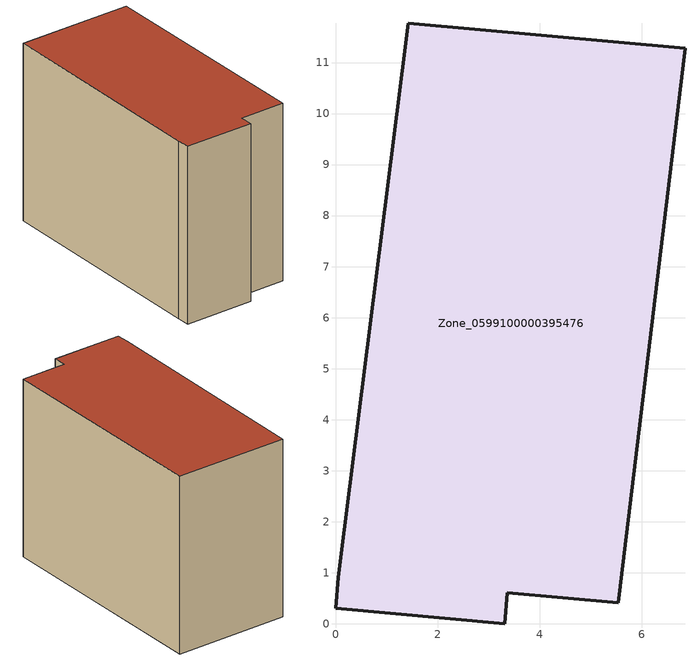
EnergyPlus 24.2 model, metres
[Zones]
Zone_0599100000395476
 floor ground (C_G): 0,0.3 0.05,0.91 1.43,11.77 6.85,11.28 5.54,0.41 3.37,0.61 3.31,0 z0
 wall outside (C_F): 0.05,0.91 0,0.3 3.31,0 3.37,0.61 5.54,0.41 6.85,11.28 1.43,11.77 0.05,0.91 z0:8.32
 roof outside (C_R): 6.85,11.28 1.43,11.77 0.05,0.91 0,0.3 3.31,0 3.37,0.61 5.54,0.41 z8.32
[BUILDING]
Pand.0599100000395476: North Axis=0; Terrain=City; Loads Convergence Tolerance Value=0.04; Temperature Convergence Tolerance Value=0.4; Solar Distribution=FullExterior; Maximum Number of Warmup Days=25; Minimum Number of Warmup Days=1
[Site:Location]
Rotterdam.The.Hague.AP_ZH_NLD Design_Conditions: Latitude=51.96; Longitude=4.45; Time Zone=1; Elevation=-4.5
[SITE:GROUNDTEMPERATURE:BUILDINGSURFACE]
18, 18, 18, 18, 18, 18, 18, 18, 18, 18, 18, 18
[MATERIAL] Thermal Absorptance=0.9; Solar Absorptance=0.7; Visible Absorptance=0.7
Name | Roughness | Thickness | Conductivity | Density | Specific Heat
G.TI.1992-2005 | MediumSmooth | 0.15 | 0.06 | 540 | 1210
F.TI.1992-2005 | Rough | 0.3 | 0.12 | 1920 | 840
R.TI.1992-2005 | MediumRough | 0.2 | 0.08 | 1500 | 1000
[CONSTRUCTION]
C_G: G.TI.1992-2005
C_F: F.TI.1992-2005
C_R: R.TI.1992-2005
[ZONE]
Zone_0599100000395476: Type=1; Multiplier=1; Ceiling Height=Autocalculate; Volume=Autocalculate; Floor Area=autocalculate; Part of Total Floor Area=Yes
[ZONEINFILTRATION:DESIGNFLOWRATE]
Infil_Zone_0599100000395476: Zone or ZoneList or Space or SpaceList=Zone_0599100000395476; Schedule=AlwaysOn; Design Flow Rate Calculation Method=Flow/Area; Flow Rate per Floor Area=0.0015; Constant Term Coefficient=1; Temperature Term Coefficient=0; Velocity Term Coefficient=0; Velocity Squared Term Coefficient=0
[HVACTEMPLATE:ZONE:IDEALLOADSAIRSYSTEM]
Zone_0599100000395476: Maximum Heating Supply Air Temperature=50; Minimum Cooling Supply Air Temperature=13; Maximum Heating Supply Air Humidity Ratio=0.0156; Minimum Cooling Supply Air Humidity Ratio=0.0077; Heating Limit=NoLimit; Cooling Limit=NoLimit; Dehumidification Control Type=ConstantSensibleHeatRatio; Cooling Sensible Heat Ratio=0.7; Dehumidification Setpoint=60; Humidification Control Type=None; Humidification Setpoint=30; Outdoor Air Method=None; Outdoor Air Flow Rate per Person=0.00944; Outdoor Air Flow Rate per Zone Floor Area=0; Outdoor Air Flow Rate per Zone=0; Demand Controlled Ventilation Type=None; Outdoor Air Economizer Type=NoEconomizer; Heat Recovery Type=None; Sensible Heat Recovery Effectiveness=0.7; Latent Heat Recovery Effectiveness=0.65
[ZONECONTROL:THERMOSTAT]
ThermostatControl_Zone_0599100000395476: Zone or ZoneList=Zone_0599100000395476; Control Type Schedule=DualSetpointControlType; Control 1=Thermostat_Zone_0599100000395476; Temperature Difference Between Cutout And Setpoint=0
[THERMOSTATSETPOINT:DUALSETPOINT]
Thermostat_Zone_0599100000395476: Heating Setpoint Temperature Schedule=HeatingSetpoint_Zone_0599100000395476; Cooling Setpoint Temperature Schedule=CoolingSetpoint_Zone_0599100000395476
[SCHEDULE:COMPACT]
HeatingSetpoint_Zone_0599100000395476: Through: 12/31, For: AllDays, Until: 24:00, 21
CoolingSetpoint_Zone_0599100000395476: Through: 12/31, For: AllDays, Until: 24:00, 24
DualSetpointControlType: Through: 12/31, For: AllDays, Until: 24:00, 4
AlwaysOn: Through: 12/31, For: AllDays, Until: 24:00, 1
